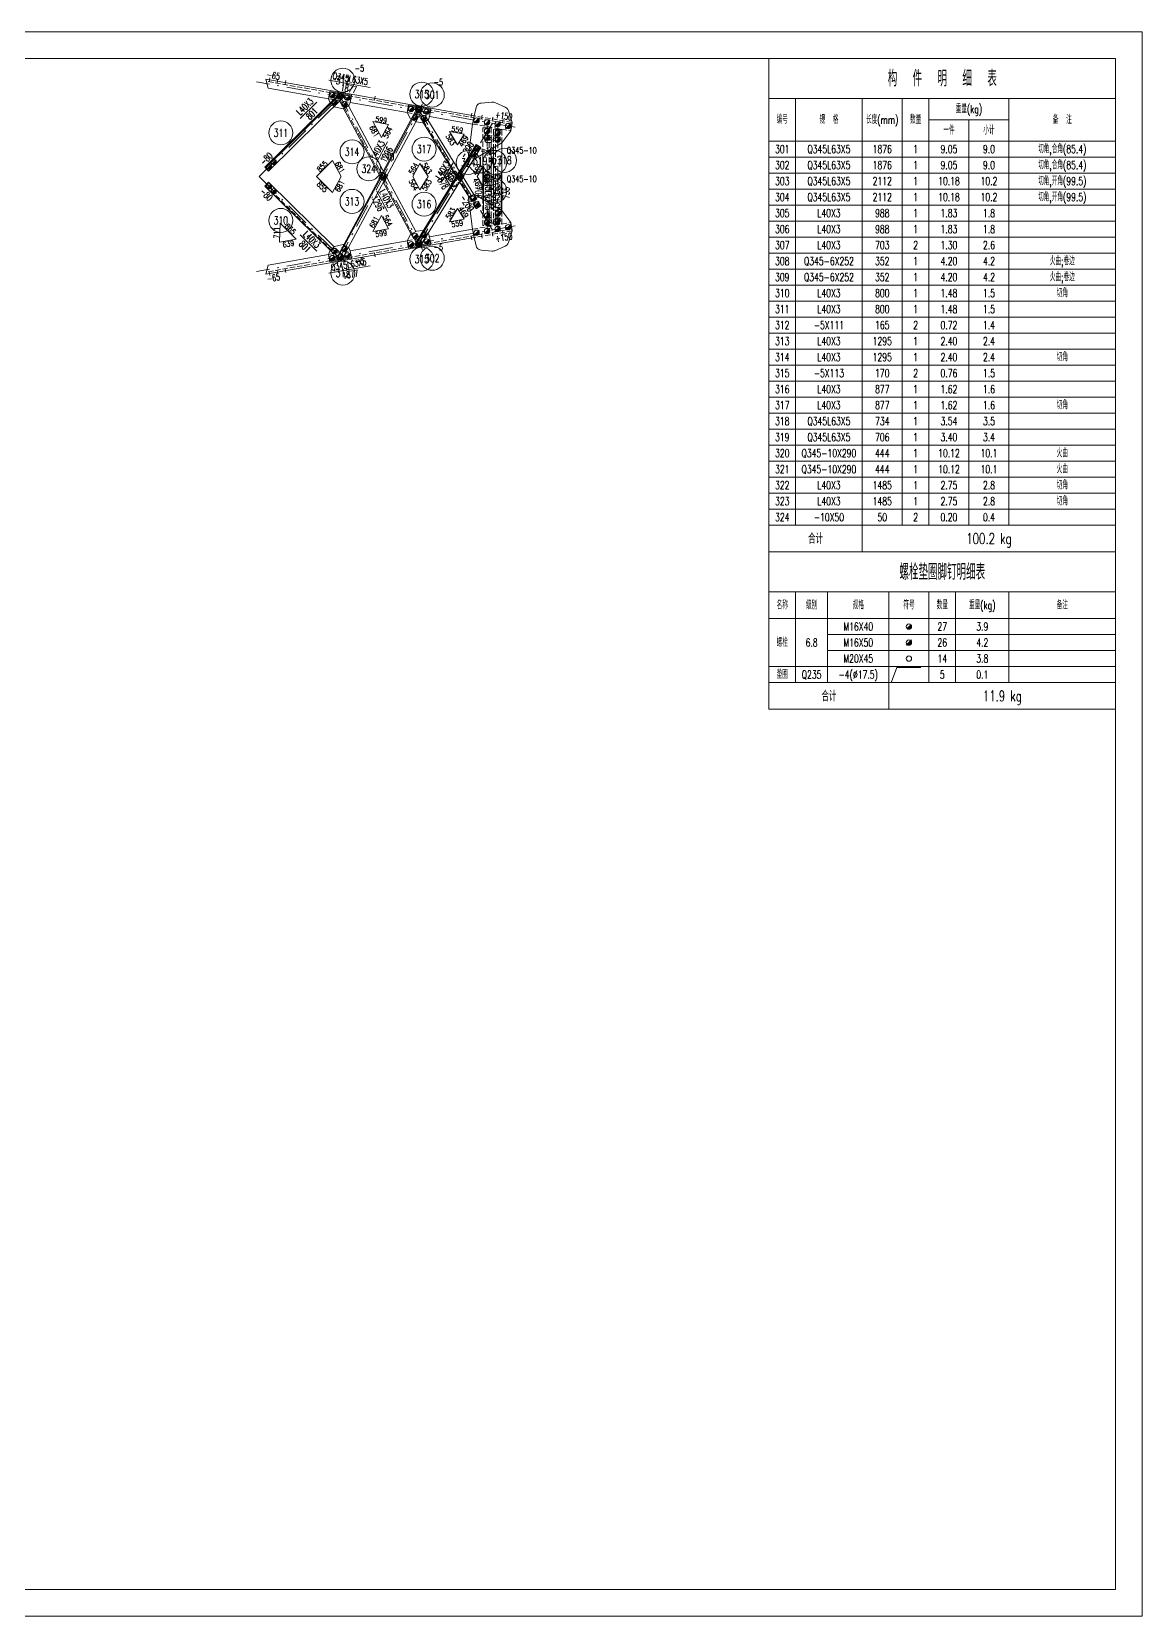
# Model space of a CAD drawing. Extents: x 0 to 841, y 0 to 5426.
# Drawn here: x 425 to 841, y 3020 to 3614 of the extents above; entities that cross this region are included whole.
import ezdxf
from ezdxf.enums import TextEntityAlignment as Align

# ---------------------------------------------------------------- set-up
doc = ezdxf.new("R2010")
doc.units = 0
doc.header["$MEASUREMENT"] = 0
doc.linetypes.add('Dash', pattern=[2.75, 2, -0.75])
doc.linetypes.add('DashDot', pattern=[15.6, 9, -3, 0.6, -3])
doc.layers.get('0').update_dxf_attribs({"linetype": 'CONTINUOUS', "lineweight": 25})
doc.styles.get("Standard").update_dxf_attribs({"font": 'simplex.shx', "width": 0.7, "height": 3, "bigfont": 'gbhzfs.shx'})

# ---------------------------------------------------------------- blocks, each defined once
blk = doc.blocks.new('M16X40S')
at = {"color": 3, "linetype": 'Continuous', "lineweight": 13}
blk.add_line((-0.707, -0.707), (0.707, 0.707), dxfattribs=at)
blk.add_circle((0, 0), 1, dxfattribs=at)
for radius in [0.9, 0.8, 0.7, 0.6, 0.5, 0.4, 0.3, 0.2, 0.1]:
    blk.add_arc((0, 0), radius, 225, 45, dxfattribs=at)
blk = doc.blocks.new('M16X50S')
at = {"color": 3, "linetype": 'Continuous', "lineweight": 13}
blk.add_line((-1, -1), (1, 1), dxfattribs=at)
blk.add_circle((0, 0), 1, dxfattribs=at)
for radius in [0.9, 0.8, 0.7, 0.6, 0.5, 0.4, 0.3, 0.2, 0.1]:
    blk.add_arc((0, 0), radius, 225, 45, dxfattribs=at)
blk = doc.blocks.new('M20X45S')
at = {"color": 3, "linetype": 'Continuous', "lineweight": 13}
blk.add_circle((0, 0), 1, dxfattribs=at)
blk = doc.blocks.new('WasherML')
at = {"color": 3, "linetype": 'Continuous', "lineweight": 13}
for p, q in [((-6.5, -2.7), (-4.5, 2.7)), ((-4.5, 2.7), (4.5, 2.7))]:
    blk.add_line(p, q, dxfattribs=at)
blk = doc.blocks.new('DefaultBolt')
at = {"color": 3, "linetype": 'Continuous', "lineweight": 13}
for p, q in [((-0.1, -0.1), (0.1, 0.1)), ((0.1, -0.1), (-0.1, 0.1))]:
    blk.add_line(p, q, dxfattribs=at)
blk.add_circle((0, 0), 1, dxfattribs=at)

msp = doc.modelspace()

# ---------------------------------------------------------------- linework, layer by layer
at = {"color": 7, "linetype": 'Continuous', "lineweight": 18}
for p, q in [((0, 3614), (841, 3614)), ((841, 3020), (841, 3614)), ((25, 3604), (831, 3604)), ((831, 3030), (831, 3604)), ((25, 3030), (831, 3030)), ((0, 3020), (841, 3020))]:
    msp.add_line(p, q, dxfattribs=at)
at = {"color": 2, "linetype": 'DashDot', "lineweight": 0}
for p, q in [((605.9, 3578.15), (508.83, 3595.19)), ((509.81, 3559.66), (542.25, 3591.6)), ((538.99, 3592.09), (571.08, 3532.41)), ((538.99, 3527.23), (571.08, 3586.92)), ((568.34, 3586.84), (597.3, 3539.66)), ((568.34, 3532.49), (597.3, 3579.66)), ((595.3, 3580.01), (595.3, 3539.31)), ((599.3, 3579.31), (599.3, 3540.01)), ((509.81, 3559.66), (542.25, 3527.73)), ((605.9, 3541.18), (508.83, 3524.13))]:
    msp.add_line(p, q, dxfattribs=at)
at = {"color": 1, "linetype": 'Dash', "lineweight": 0}
for p, q in [((604.57, 3579.25), (512.53, 3595.41)), ((535.84, 3588.88), (543.96, 3587.45)), ((539.79, 3590.82), (538.82, 3590.3)), ((538.82, 3590.3), (541.54, 3585.23)), ((539.17, 3590.49), (569.69, 3533.73)), ((540.91, 3590.63), (539.79, 3590.82)), ((540.9, 3590.83), (540.17, 3590.96)), ((543.3, 3586.18), (540.91, 3590.63)), ((536.56, 3587.4), (537.96, 3585.98)), ((565.32, 3583.7), (573.69, 3582.23)), ((569.29, 3585.67), (568.27, 3585.04)), ((568.27, 3585.04), (571.41, 3579.92)), ((568.61, 3585.25), (591.55, 3547.87)), ((570.37, 3585.44), (569.29, 3585.67)), ((570.19, 3585.69), (569.36, 3585.84)), ((573.11, 3580.97), (570.37, 3585.44)), ((604.7, 3579.99), (590.43, 3582.49)), ((566.88, 3581.23), (568.64, 3580.28)), ((589.89, 3579.39), (604.16, 3576.89)), ((593.75, 3568.13), (593.75, 3578.01)), ((593.75, 3578.01), (596.9, 3578.01)), ((596.15, 3578.01), (596.15, 3541.31)), ((596.9, 3578.01), (596.9, 3569.99)), ((597.7, 3577.31), (597.7, 3570.46)), ((600.85, 3577.31), (597.7, 3577.31)), ((598.45, 3577.31), (598.45, 3542.01)), ((600.85, 3572.31), (600.85, 3577.31)), ((604.16, 3576.89), (604.7, 3579.99)), ((588.6, 3567.4), (590.3, 3566.36)), ((556.71, 3558.09), (554.95, 3559.04)), ((555.15, 3559.93), (556.42, 3557.55)), ((556.14, 3561.24), (557.9, 3560.29)), ((557.7, 3559.4), (556.42, 3561.78)), ((585.21, 3558.07), (583.51, 3559.12)), ((583.7, 3559.9), (585.02, 3557.75)), ((584.82, 3561.25), (586.52, 3560.2)), ((586.34, 3559.42), (585.02, 3561.58)), ((512.24, 3556.43), (540.48, 3528.62)), ((592.92, 3548.71), (590.3, 3552.97)), ((588.6, 3551.92), (591.21, 3547.66)), ((591.21, 3547.66), (592.92, 3548.71)), ((593.75, 3541.31), (593.75, 3551.2)), ((596.9, 3549.34), (596.9, 3541.31)), ((597.7, 3548.87), (597.7, 3542.01)), ((600.85, 3542.01), (600.85, 3547.01)), ((589.89, 3539.94), (604.16, 3542.44)), ((596.9, 3541.31), (593.75, 3541.31)), ((597.7, 3542.01), (600.85, 3542.01)), ((604.16, 3542.44), (604.7, 3539.34)), ((604.57, 3540.08), (512.53, 3523.92)), ((565.32, 3535.62), (573.69, 3537.09)), ((566.88, 3538.1), (569.28, 3533.65)), ((571.25, 3534.21), (568.64, 3539.05)), ((573.11, 3538.36), (571.41, 3539.4)), ((604.7, 3539.34), (590.43, 3536.83)), ((535.84, 3530.45), (543.96, 3531.87)), ((536.56, 3531.93), (540.02, 3528.52)), ((541.88, 3529.49), (537.96, 3533.35)), ((540.02, 3528.52), (541.18, 3528.78)), ((540.08, 3528.35), (540.79, 3528.47)), ((541.18, 3528.78), (541.88, 3529.49)), ((543.3, 3533.15), (541.54, 3534.09)), ((569.28, 3533.65), (570.72, 3533.92)), ((569.53, 3533.52), (570.22, 3533.64)), ((570.72, 3533.92), (571.25, 3534.21))]:
    msp.add_line(p, q, dxfattribs=at)
at = {"color": 7, "linetype": 'Continuous', "lineweight": 13}
for p, q in [((551.51, 3593.13), (536, 3595.86)), ((525.22, 3581.5), (531.46, 3587.64)), ((553.89, 3564.98), (558.03, 3572.68)), ((578.08, 3557.44), (582.66, 3564.9)), ((578.08, 3561.89), (582.66, 3554.43)), ((593.95, 3561.66), (593.95, 3545.91)), ((600.65, 3561.42), (600.65, 3545.67)), ((553.89, 3554.35), (558.03, 3546.64)), ((525.22, 3537.82), (531.46, 3531.68)), ((551.51, 3526.19), (536, 3523.47))]:
    msp.add_line(p, q, dxfattribs=at)
at = {"color": 7, "linetype": 'Continuous', "lineweight": 0}
for p, q in [((512.24, 3562.9), (540.76, 3590.98)), ((539.17, 3528.84), (569.84, 3585.88)), ((568.61, 3534.08), (591.55, 3571.46))]:
    msp.add_line(p, q, dxfattribs=at)
at = {"color": 1, "linetype": 'Continuous', "lineweight": 0}
for p, q in [((552.46, 3580.29), (555.68, 3574.29)), ((558.35, 3579.25), (552.46, 3580.29)), ((555.68, 3574.29), (558.35, 3579.25)), ((581.18, 3576.58), (584.23, 3571.62)), ((586.68, 3575.62), (581.18, 3576.58)), ((584.23, 3571.62), (586.68, 3575.62)), ((537.42, 3565.67), (531.33, 3559.66)), ((540.65, 3559.66), (537.42, 3565.67)), ((570.15, 3564.63), (567.48, 3559.66)), ((573.2, 3559.66), (570.15, 3564.63)), ((531.33, 3559.66), (537.42, 3553.66)), ((537.42, 3553.66), (540.65, 3559.66)), ((567.48, 3559.66), (570.15, 3554.7)), ((570.15, 3554.7), (573.2, 3559.66)), ((594.02, 3563.66), (591.57, 3559.66)), ((591.57, 3559.66), (594.02, 3555.66)), ((594.02, 3555.66), (594.02, 3563.66)), ((584.23, 3547.71), (581.18, 3542.74)), ((586.68, 3543.71), (584.23, 3547.71)), ((517.68, 3542.19), (517.48, 3535.08)), ((523.77, 3536.18), (517.68, 3542.19)), ((555.68, 3545.04), (552.46, 3539.04)), ((558.35, 3540.07), (555.68, 3545.04)), ((581.18, 3542.74), (586.68, 3543.71)), ((517.48, 3535.08), (523.77, 3536.18)), ((552.46, 3539.04), (558.35, 3540.07))]:
    msp.add_line(p, q, dxfattribs=at)
at = {"color": 3, "linetype": 'Continuous', "lineweight": 13}
for points in [[(701, 3604), (701, 3589), (831, 3589), (831, 3604)], [(701, 3589), (701, 3573), (711, 3573), (711, 3589)], [(711, 3589), (711, 3573), (736, 3573), (736, 3589)], [(736, 3589), (736, 3573), (751, 3573), (751, 3589)], [(751, 3589), (751, 3573), (761, 3573), (761, 3589)], [(761, 3589), (761, 3581), (791, 3581), (791, 3589)], [(791, 3589), (791, 3573), (831, 3573), (831, 3589)], [(761, 3581), (761, 3573), (776, 3573), (776, 3581)], [(776, 3581), (776, 3573), (791, 3573), (791, 3581)], [(701, 3573), (701, 3567), (711, 3567), (711, 3573)], [(711, 3573), (711, 3567), (736, 3567), (736, 3573)], [(736, 3573), (736, 3567), (751, 3567), (751, 3573)], [(751, 3573), (751, 3567), (761, 3567), (761, 3573)], [(761, 3573), (761, 3567), (776, 3567), (776, 3573)], [(776, 3573), (776, 3567), (791, 3567), (791, 3573)], [(791, 3573), (791, 3567), (831, 3567), (831, 3573)], [(701, 3567), (701, 3561), (711, 3561), (711, 3567)], [(711, 3567), (711, 3561), (736, 3561), (736, 3567)], [(736, 3567), (736, 3561), (751, 3561), (751, 3567)], [(751, 3567), (751, 3561), (761, 3561), (761, 3567)], [(761, 3567), (761, 3561), (776, 3561), (776, 3567)], [(776, 3567), (776, 3561), (791, 3561), (791, 3567)], [(791, 3567), (791, 3561), (831, 3561), (831, 3567)], [(701, 3561), (701, 3555), (711, 3555), (711, 3561)], [(711, 3561), (711, 3555), (736, 3555), (736, 3561)], [(736, 3561), (736, 3555), (751, 3555), (751, 3561)], [(751, 3561), (751, 3555), (761, 3555), (761, 3561)], [(761, 3561), (761, 3555), (776, 3555), (776, 3561)], [(776, 3561), (776, 3555), (791, 3555), (791, 3561)], [(791, 3561), (791, 3555), (831, 3555), (831, 3561)], [(701, 3555), (701, 3549), (711, 3549), (711, 3555)], [(711, 3555), (711, 3549), (736, 3549), (736, 3555)], [(736, 3555), (736, 3549), (751, 3549), (751, 3555)], [(751, 3555), (751, 3549), (761, 3549), (761, 3555)], [(761, 3555), (761, 3549), (776, 3549), (776, 3555)], [(776, 3555), (776, 3549), (791, 3549), (791, 3555)], [(791, 3555), (791, 3549), (831, 3549), (831, 3555)], [(701, 3549), (701, 3543), (711, 3543), (711, 3549)], [(711, 3549), (711, 3543), (736, 3543), (736, 3549)], [(736, 3549), (736, 3543), (751, 3543), (751, 3549)], [(751, 3549), (751, 3543), (761, 3543), (761, 3549)], [(761, 3549), (761, 3543), (776, 3543), (776, 3549)], [(776, 3549), (776, 3543), (791, 3543), (791, 3549)], [(791, 3549), (791, 3543), (831, 3543), (831, 3549)], [(701, 3543), (701, 3537), (711, 3537), (711, 3543)], [(711, 3543), (711, 3537), (736, 3537), (736, 3543)], [(736, 3543), (736, 3537), (751, 3537), (751, 3543)], [(751, 3543), (751, 3537), (761, 3537), (761, 3543)], [(761, 3543), (761, 3537), (776, 3537), (776, 3543)], [(776, 3543), (776, 3537), (791, 3537), (791, 3543)], [(791, 3543), (791, 3537), (831, 3537), (831, 3543)], [(701, 3537), (701, 3531), (711, 3531), (711, 3537)], [(711, 3537), (711, 3531), (736, 3531), (736, 3537)], [(736, 3537), (736, 3531), (751, 3531), (751, 3537)], [(751, 3537), (751, 3531), (761, 3531), (761, 3537)], [(761, 3537), (761, 3531), (776, 3531), (776, 3537)], [(776, 3537), (776, 3531), (791, 3531), (791, 3537)], [(791, 3537), (791, 3531), (831, 3531), (831, 3537)], [(701, 3531), (701, 3525), (711, 3525), (711, 3531)], [(711, 3531), (711, 3525), (736, 3525), (736, 3531)], [(736, 3531), (736, 3525), (751, 3525), (751, 3531)], [(751, 3531), (751, 3525), (761, 3525), (761, 3531)], [(761, 3531), (761, 3525), (776, 3525), (776, 3531)], [(776, 3531), (776, 3525), (791, 3525), (791, 3531)], [(791, 3531), (791, 3525), (831, 3525), (831, 3531)], [(701, 3525), (701, 3519), (711, 3519), (711, 3525)], [(711, 3525), (711, 3519), (736, 3519), (736, 3525)], [(736, 3525), (736, 3519), (751, 3519), (751, 3525)], [(751, 3525), (751, 3519), (761, 3519), (761, 3525)], [(761, 3525), (761, 3519), (776, 3519), (776, 3525)], [(776, 3525), (776, 3519), (791, 3519), (791, 3525)], [(791, 3525), (791, 3519), (831, 3519), (831, 3525)], [(701, 3519), (701, 3513), (711, 3513), (711, 3519)], [(711, 3519), (711, 3513), (736, 3513), (736, 3519)], [(736, 3519), (736, 3513), (751, 3513), (751, 3519)], [(751, 3519), (751, 3513), (761, 3513), (761, 3519)], [(761, 3519), (761, 3513), (776, 3513), (776, 3519)], [(776, 3519), (776, 3513), (791, 3513), (791, 3519)], [(791, 3519), (791, 3513), (831, 3513), (831, 3519)], [(701, 3513), (701, 3507), (711, 3507), (711, 3513)], [(711, 3513), (711, 3507), (736, 3507), (736, 3513)], [(736, 3513), (736, 3507), (751, 3507), (751, 3513)], [(751, 3513), (751, 3507), (761, 3507), (761, 3513)], [(761, 3513), (761, 3507), (776, 3507), (776, 3513)], [(776, 3513), (776, 3507), (791, 3507), (791, 3513)], [(791, 3513), (791, 3507), (831, 3507), (831, 3513)], [(701, 3507), (701, 3501), (711, 3501), (711, 3507)], [(711, 3507), (711, 3501), (736, 3501), (736, 3507)], [(736, 3507), (736, 3501), (751, 3501), (751, 3507)], [(751, 3507), (751, 3501), (761, 3501), (761, 3507)], [(761, 3507), (761, 3501), (776, 3501), (776, 3507)], [(776, 3507), (776, 3501), (791, 3501), (791, 3507)], [(791, 3507), (791, 3501), (831, 3501), (831, 3507)], [(701, 3501), (701, 3495), (711, 3495), (711, 3501)], [(711, 3501), (711, 3495), (736, 3495), (736, 3501)], [(736, 3501), (736, 3495), (751, 3495), (751, 3501)], [(751, 3501), (751, 3495), (761, 3495), (761, 3501)], [(761, 3501), (761, 3495), (776, 3495), (776, 3501)], [(776, 3501), (776, 3495), (791, 3495), (791, 3501)], [(791, 3501), (791, 3495), (831, 3495), (831, 3501)], [(701, 3495), (701, 3489), (711, 3489), (711, 3495)], [(711, 3495), (711, 3489), (736, 3489), (736, 3495)], [(736, 3495), (736, 3489), (751, 3489), (751, 3495)], [(751, 3495), (751, 3489), (761, 3489), (761, 3495)], [(761, 3495), (761, 3489), (776, 3489), (776, 3495)], [(776, 3495), (776, 3489), (791, 3489), (791, 3495)], [(791, 3495), (791, 3489), (831, 3489), (831, 3495)], [(701, 3489), (701, 3483), (711, 3483), (711, 3489)], [(711, 3489), (711, 3483), (736, 3483), (736, 3489)], [(736, 3489), (736, 3483), (751, 3483), (751, 3489)], [(751, 3489), (751, 3483), (761, 3483), (761, 3489)], [(761, 3489), (761, 3483), (776, 3483), (776, 3489)], [(776, 3489), (776, 3483), (791, 3483), (791, 3489)], [(791, 3489), (791, 3483), (831, 3483), (831, 3489)], [(701, 3483), (701, 3477), (711, 3477), (711, 3483)], [(711, 3483), (711, 3477), (736, 3477), (736, 3483)], [(736, 3483), (736, 3477), (751, 3477), (751, 3483)], [(751, 3483), (751, 3477), (761, 3477), (761, 3483)], [(761, 3483), (761, 3477), (776, 3477), (776, 3483)], [(776, 3483), (776, 3477), (791, 3477), (791, 3483)], [(791, 3483), (791, 3477), (831, 3477), (831, 3483)], [(701, 3477), (701, 3471), (711, 3471), (711, 3477)], [(711, 3477), (711, 3471), (736, 3471), (736, 3477)], [(736, 3477), (736, 3471), (751, 3471), (751, 3477)], [(751, 3477), (751, 3471), (761, 3471), (761, 3477)], [(761, 3477), (761, 3471), (776, 3471), (776, 3477)], [(776, 3477), (776, 3471), (791, 3471), (791, 3477)], [(791, 3477), (791, 3471), (831, 3471), (831, 3477)], [(701, 3471), (701, 3465), (711, 3465), (711, 3471)], [(711, 3471), (711, 3465), (736, 3465), (736, 3471)], [(736, 3471), (736, 3465), (751, 3465), (751, 3471)], [(751, 3471), (751, 3465), (761, 3465), (761, 3471)], [(761, 3471), (761, 3465), (776, 3465), (776, 3471)], [(776, 3471), (776, 3465), (791, 3465), (791, 3471)], [(791, 3471), (791, 3465), (831, 3465), (831, 3471)], [(701, 3465), (701, 3459), (711, 3459), (711, 3465)], [(711, 3465), (711, 3459), (736, 3459), (736, 3465)], [(736, 3465), (736, 3459), (751, 3459), (751, 3465)], [(751, 3465), (751, 3459), (761, 3459), (761, 3465)], [(761, 3465), (761, 3459), (776, 3459), (776, 3465)], [(776, 3465), (776, 3459), (791, 3459), (791, 3465)], [(791, 3465), (791, 3459), (831, 3459), (831, 3465)], [(701, 3459), (701, 3453), (711, 3453), (711, 3459)], [(711, 3459), (711, 3453), (736, 3453), (736, 3459)], [(736, 3459), (736, 3453), (751, 3453), (751, 3459)], [(751, 3459), (751, 3453), (761, 3453), (761, 3459)], [(761, 3459), (761, 3453), (776, 3453), (776, 3459)], [(776, 3459), (776, 3453), (791, 3453), (791, 3459)], [(791, 3459), (791, 3453), (831, 3453), (831, 3459)], [(701, 3453), (701, 3447), (711, 3447), (711, 3453)], [(711, 3453), (711, 3447), (736, 3447), (736, 3453)], [(736, 3453), (736, 3447), (751, 3447), (751, 3453)], [(751, 3453), (751, 3447), (761, 3447), (761, 3453)], [(761, 3453), (761, 3447), (776, 3447), (776, 3453)], [(776, 3453), (776, 3447), (791, 3447), (791, 3453)], [(791, 3453), (791, 3447), (831, 3447), (831, 3453)], [(701, 3447), (701, 3441), (711, 3441), (711, 3447)], [(711, 3447), (711, 3441), (736, 3441), (736, 3447)], [(736, 3447), (736, 3441), (751, 3441), (751, 3447)], [(751, 3447), (751, 3441), (761, 3441), (761, 3447)], [(761, 3447), (761, 3441), (776, 3441), (776, 3447)], [(776, 3447), (776, 3441), (791, 3441), (791, 3447)], [(791, 3447), (791, 3441), (831, 3441), (831, 3447)], [(701, 3441), (701, 3435), (711, 3435), (711, 3441)], [(711, 3441), (711, 3435), (736, 3435), (736, 3441)], [(736, 3441), (736, 3435), (751, 3435), (751, 3441)], [(751, 3441), (751, 3435), (761, 3435), (761, 3441)], [(761, 3441), (761, 3435), (776, 3435), (776, 3441)], [(776, 3441), (776, 3435), (791, 3435), (791, 3441)], [(791, 3441), (791, 3435), (831, 3435), (831, 3441)], [(701, 3435), (701, 3429), (711, 3429), (711, 3435)], [(711, 3435), (711, 3429), (736, 3429), (736, 3435)], [(736, 3435), (736, 3429), (751, 3429), (751, 3435)], [(751, 3435), (751, 3429), (761, 3429), (761, 3435)], [(761, 3435), (761, 3429), (776, 3429), (776, 3435)], [(776, 3435), (776, 3429), (791, 3429), (791, 3435)], [(791, 3435), (791, 3429), (831, 3429), (831, 3435)], [(701, 3429), (701, 3419), (736, 3419), (736, 3429)], [(736, 3429), (736, 3419), (831, 3419), (831, 3429)], [(701, 3419), (701, 3404), (831, 3404), (831, 3419)], [(701, 3404), (701, 3394), (711, 3394), (711, 3404)], [(711, 3404), (711, 3394), (723, 3394), (723, 3404)], [(723, 3404), (723, 3394), (746, 3394), (746, 3404)], [(746, 3404), (746, 3394), (761, 3394), (761, 3404)], [(761, 3404), (761, 3394), (771, 3394), (771, 3404)], [(771, 3404), (771, 3394), (791, 3394), (791, 3404)], [(791, 3404), (791, 3394), (831, 3394), (831, 3404)], [(701, 3394), (701, 3376), (711, 3376), (711, 3394)], [(711, 3394), (711, 3376), (723, 3376), (723, 3394)], [(723, 3394), (723, 3388), (746, 3388), (746, 3394)], [(746, 3394), (746, 3388), (761, 3388), (761, 3394)], [(761, 3394), (761, 3388), (771, 3388), (771, 3394)], [(771, 3394), (771, 3388), (791, 3388), (791, 3394)], [(791, 3394), (791, 3388), (831, 3388), (831, 3394)], [(723, 3388), (723, 3382), (746, 3382), (746, 3388)], [(746, 3388), (746, 3382), (761, 3382), (761, 3388)], [(761, 3388), (761, 3382), (771, 3382), (771, 3388)], [(771, 3388), (771, 3382), (791, 3382), (791, 3388)], [(791, 3388), (791, 3382), (831, 3382), (831, 3388)], [(723, 3382), (723, 3376), (746, 3376), (746, 3382)], [(746, 3382), (746, 3376), (761, 3376), (761, 3382)], [(761, 3382), (761, 3376), (771, 3376), (771, 3382)], [(771, 3382), (771, 3376), (791, 3376), (791, 3382)], [(791, 3382), (791, 3376), (831, 3376), (831, 3382)], [(701, 3376), (701, 3370), (711, 3370), (711, 3376)], [(711, 3376), (711, 3370), (723, 3370), (723, 3376)], [(723, 3376), (723, 3370), (746, 3370), (746, 3376)], [(746, 3376), (746, 3370), (761, 3370), (761, 3376)], [(761, 3376), (761, 3370), (771, 3370), (771, 3376)], [(771, 3376), (771, 3370), (791, 3370), (791, 3376)], [(791, 3376), (791, 3370), (831, 3370), (831, 3376)], [(701, 3370), (701, 3360), (746, 3360), (746, 3370)], [(746, 3370), (746, 3360), (831, 3360), (831, 3370)]]:
    msp.add_lwpolyline(points, close=True, dxfattribs=at)
at = {"color": 7, "linetype": 'Continuous', "lineweight": 0}
for points in [[(590.43, 3582.49), (512.31, 3596.21)], [(512.31, 3596.21), (513.24, 3592.85)], [(511.96, 3563.18), (540.48, 3591.26)], [(513.24, 3592.85), (535.84, 3588.88)], [(541.88, 3589.84), (513.36, 3561.76)], [(536.32, 3591.64), (535.84, 3588.88)], [(535.84, 3588.88), (536.38, 3587.58)], [(540.17, 3590.96), (536.32, 3591.64)], [(540.48, 3591.26), (541.88, 3589.84)], [(544.45, 3590.21), (540.9, 3590.83)], [(543.96, 3587.45), (544.45, 3590.21)], [(536.38, 3587.58), (536.56, 3587.4)], [(537.96, 3585.98), (538.14, 3585.8)], [(538.14, 3585.8), (541.32, 3585.12)], [(538.82, 3529.03), (569.49, 3586.07)], [(571.25, 3585.12), (540.58, 3528.08)], [(541.32, 3585.12), (543.52, 3586.3)], [(541.54, 3585.23), (555.15, 3559.93)], [(556.42, 3561.78), (543.3, 3586.18)], [(543.52, 3586.3), (543.96, 3587.45)], [(543.96, 3587.45), (565.32, 3583.7)], [(565.81, 3586.46), (565.32, 3583.7)], [(565.32, 3583.7), (566.66, 3581.34)], [(569.36, 3585.84), (565.81, 3586.46)], [(569.49, 3586.07), (571.25, 3585.12)], [(574.18, 3584.99), (570.19, 3585.69)], [(573.33, 3581.1), (573.69, 3582.23)], [(573.69, 3582.23), (574.18, 3584.99)], [(573.69, 3582.23), (589.89, 3579.39)], [(590.43, 3582.49), (589.89, 3579.39)], [(591.17, 3585.55), (590.43, 3582.49)], [(591.37, 3586.08), (591.17, 3585.55)], [(591.69, 3586.54), (591.37, 3586.08)], [(592.12, 3586.9), (591.69, 3586.54)], [(592.62, 3587.15), (592.12, 3586.9)], [(593.17, 3587.27), (592.62, 3587.15)], [(597.11, 3587.59), (593.17, 3587.27)], [(597.48, 3587.59), (597.11, 3587.59)], [(597.84, 3587.53), (597.48, 3587.59)], [(598.19, 3587.41), (597.84, 3587.53)], [(602.13, 3585.71), (598.19, 3587.41)], [(602.68, 3585.37), (602.13, 3585.71)], [(603.11, 3584.89), (602.68, 3585.37)], [(603.39, 3584.3), (603.11, 3584.89)], [(604.71, 3579.99), (603.39, 3584.3)], [(566.66, 3581.34), (566.88, 3581.23)], [(568.64, 3580.28), (568.87, 3580.16)], [(568.87, 3580.16), (571.2, 3579.79)], [(571.2, 3579.79), (573.33, 3581.1)], [(571.41, 3579.92), (583.7, 3559.9)], [(585.02, 3561.58), (573.11, 3580.97)], [(589.89, 3579.39), (588.38, 3567.53)], [(600.85, 3572.31), (604.17, 3576.88)], [(604.17, 3576.88), (604.71, 3579.99)], [(568.27, 3534.29), (591.21, 3571.67)], [(592.92, 3570.62), (569.98, 3533.24)], [(590.51, 3566.23), (600.85, 3572.31)], [(591.21, 3571.67), (592.92, 3570.62)], [(596.9, 3569.99), (596.9, 3549.34)], [(597.7, 3570.46), (597.7, 3548.87)], [(600.85, 3547.01), (600.85, 3572.31)], [(588.38, 3567.53), (588.6, 3567.4)], [(590.3, 3566.36), (590.51, 3566.23)], [(593.75, 3551.2), (593.75, 3568.13)], [(513.36, 3561.76), (511.96, 3563.18)], [(554.73, 3559.15), (555.92, 3561.36)], [(554.95, 3559.04), (554.73, 3559.15)], [(555.92, 3561.36), (556.14, 3561.24)], [(556.93, 3557.97), (556.71, 3558.09)], [(558.12, 3560.17), (556.93, 3557.97)], [(568.64, 3539.05), (557.7, 3559.4)], [(557.9, 3560.29), (558.12, 3560.17)], [(583.3, 3559.25), (584.6, 3561.38)], [(583.51, 3559.12), (583.3, 3559.25)], [(584.6, 3561.38), (584.82, 3561.25)], [(585.43, 3557.94), (585.21, 3558.07)], [(586.74, 3560.07), (585.43, 3557.94)], [(590.3, 3552.97), (586.34, 3559.42)], [(586.52, 3560.2), (586.74, 3560.07)], [(513.36, 3557.57), (511.96, 3556.14)], [(511.96, 3556.14), (536.56, 3531.93)], [(537.96, 3533.35), (513.36, 3557.57)], [(556.42, 3557.55), (566.88, 3538.1)], [(585.02, 3557.75), (588.6, 3551.92)], [(590.51, 3553.1), (588.38, 3551.79)], [(600.85, 3547.01), (590.51, 3553.1)], [(588.38, 3551.79), (589.89, 3539.94)], [(604.17, 3542.44), (600.85, 3547.01)], [(604.71, 3539.34), (604.17, 3542.44)], [(590.43, 3536.83), (512.31, 3523.12)], [(543.96, 3531.87), (565.32, 3535.62)], [(566.66, 3537.98), (565.32, 3535.62)], [(565.32, 3535.62), (565.81, 3532.87)], [(568.86, 3539.17), (566.66, 3537.98)], [(571.2, 3539.53), (568.86, 3539.17)], [(570.22, 3533.64), (574.18, 3534.34)], [(571.41, 3539.4), (571.2, 3539.53)], [(573.33, 3538.22), (573.11, 3538.36)], [(573.69, 3537.09), (573.33, 3538.22)], [(573.69, 3537.09), (589.89, 3539.94)], [(574.18, 3534.34), (573.69, 3537.09)], [(589.89, 3539.94), (590.43, 3536.83)], [(590.43, 3536.83), (591.17, 3533.77)], [(602.68, 3533.96), (603.11, 3534.44)], [(603.11, 3534.44), (603.39, 3535.02)], [(603.39, 3535.02), (604.71, 3539.34)], [(513.24, 3526.48), (535.84, 3530.45)], [(536.38, 3531.75), (535.84, 3530.45)], [(535.84, 3530.45), (536.32, 3527.69)], [(538.14, 3533.53), (536.38, 3531.75)], [(541.32, 3534.21), (538.14, 3533.53)], [(540.58, 3528.08), (538.82, 3529.03)], [(540.79, 3528.47), (544.44, 3529.12)], [(541.54, 3534.09), (541.32, 3534.21)], [(543.52, 3533.03), (543.3, 3533.15)], [(543.96, 3531.87), (543.52, 3533.03)], [(544.44, 3529.12), (543.96, 3531.87)], [(565.81, 3532.87), (569.53, 3533.52)], [(569.98, 3533.24), (568.27, 3534.29)], [(591.17, 3533.77), (591.37, 3533.25)], [(591.37, 3533.25), (591.69, 3532.79)], [(591.69, 3532.79), (592.12, 3532.42)], [(592.12, 3532.42), (592.62, 3532.17)], [(592.62, 3532.17), (593.17, 3532.06)], [(593.17, 3532.06), (597.11, 3531.74)], [(597.11, 3531.74), (597.48, 3531.74)], [(597.48, 3531.74), (597.84, 3531.8)], [(597.84, 3531.8), (598.19, 3531.91)], [(598.19, 3531.91), (602.13, 3533.62)], [(602.13, 3533.62), (602.68, 3533.96)], [(512.31, 3523.12), (513.24, 3526.48)], [(536.32, 3527.69), (540.08, 3528.35)]]:
    msp.add_lwpolyline(points, dxfattribs=at)
at = {"color": 3, "linetype": 'Continuous', "lineweight": 20}
for points in [[(513.92, 3596.69), (513.66, 3595.21)], [(516.87, 3596.17), (516.61, 3594.69)], [(519.83, 3595.65), (519.57, 3594.17)], [(553.34, 3589.77), (553.08, 3588.29)], [(589.57, 3583.41), (589.31, 3581.93)], [(593.51, 3582.71), (593.25, 3581.24)], [(597.45, 3582.02), (597.19, 3580.55)], [(601.39, 3581.33), (601.13, 3579.85)], [(589.57, 3535.92), (589.31, 3537.4)], [(593.51, 3536.61), (593.25, 3538.09)], [(597.45, 3537.3), (597.19, 3538.78)], [(601.39, 3538), (601.13, 3539.47)], [(553.34, 3529.56), (553.08, 3531.04)], [(513.92, 3522.64), (513.66, 3524.12)], [(516.87, 3523.16), (516.61, 3524.64)], [(519.83, 3523.68), (519.57, 3525.15)]]:
    msp.add_lwpolyline(points, dxfattribs=at)
at = {"color": 7, "linetype": 'Continuous', "lineweight": 13}
for centre in [(541.24, 3595.8), (570.85, 3590.6), (574.76, 3590.27), (517.99, 3576.07), (544.68, 3568.94), (571.7, 3569.99), (592.75, 3565.55), (601.85, 3565.78), (550.96, 3562.6), (588.26, 3564.94), (598.19, 3565), (598.19, 3554.32), (544.68, 3550.39), (571.7, 3549.34), (517.99, 3543.26), (570.85, 3528.73), (574.76, 3529.06), (541.24, 3523.53)]:
    msp.add_circle(centre, 4.5, dxfattribs=at)

# ---------------------------------------------------------------- block references
at = {"color": 3, "linetype": 'Continuous', "lineweight": 13}
for name, p in [('M16X40S', (537.33, 3590.19)), ('M16X40S', (538.15, 3587.57)), ('M16X50S', (540.29, 3589.67)), ('M16X40S', (541.83, 3586.81)), ('M16X40S', (543, 3589.2)), ('M16X40S', (566.82, 3585.01)), ('M16X40S', (568.36, 3581.85)), ('M16X50S', (569.78, 3584.49)), ('M16X40S', (571.61, 3581.51)), ('M16X40S', (572.73, 3583.98)), ('M16X50S', (591.39, 3580.7)), ('M16X50S', (595.3, 3576.76)), ('M16X50S', (595.33, 3580.01)), ('M16X50S', (599.26, 3579.32)), ('M16X50S', (599.3, 3576.06)), ('M16X50S', (603.2, 3578.63)), ('M16X50S', (591.41, 3570.08)), ('M16X50S', (595.3, 3574.26)), ('M16X50S', (599.3, 3573.56)), ('M16X40S', (513.55, 3563.35)), ('M16X40S', (515.33, 3565.1)), ('M16X50S', (590.1, 3567.95)), ('M16X50S', (556.42, 3559.66)), ('M16X50S', (585.02, 3559.66)), ('DefaultBolt', (595.3, 3559.66)), ('DefaultBolt', (599.3, 3559.66)), ('M16X40S', (513.55, 3555.98)), ('M16X40S', (515.33, 3554.23)), ('M16X50S', (590.1, 3551.38)), ('M16X50S', (591.41, 3549.25)), ('M16X50S', (599.3, 3545.76)), ('M16X50S', (595.3, 3545.06)), ('M16X50S', (595.3, 3542.56)), ('M16X50S', (595.33, 3539.32)), ('M16X50S', (599.26, 3540.01)), ('M16X50S', (599.3, 3543.26)), ('M16X50S', (603.2, 3540.7)), ('M16X40S', (566.82, 3534.31)), ('M16X40S', (568.36, 3537.48)), ('M16X50S', (569.78, 3534.83)), ('M16X40S', (571.61, 3537.81)), ('M16X40S', (572.73, 3535.35)), ('M16X50S', (591.39, 3538.63)), ('M16X40S', (537.33, 3529.14)), ('M16X40S', (538.15, 3531.76)), ('M16X50S', (540.29, 3529.66)), ('M16X40S', (541.83, 3532.52)), ('M16X40S', (543, 3530.13)), ('M16X40S', (753.5, 3391)), ('M16X50S', (753.5, 3385)), ('M20X45S', (753.5, 3379)), ('WasherML', (753.5, 3373))]:
    msp.add_blockref(name, p, dxfattribs=at)

# ---------------------------------------------------------------- texts
at = {"color": 7, "linetype": 'Continuous', "lineweight": 13, "width": 0.7}
for s, p in [('-5', (545.74, 3600.3)), ('-5', (575.35, 3595.1)), ('-10', (592.76, 3569.44)), ('Q345-10', (602.69, 3569.5)), ('-10', (555.46, 3567.1)), ('Q345-10', (602.69, 3558.82)), ('-5', (575.35, 3533.23)), ('-5', (545.74, 3528.03))]:
    msp.add_text(s, height=2.4, dxfattribs=at).set_placement(p, align=Align.MIDDLE_LEFT)
at = {"color": 3, "linetype": 'Continuous', "lineweight": 13, "width": 0.7}
for s, height, p in [('构  件  明  细  表', 6, (766, 3596.5)), ('编号', 3, (706, 3581)), ('规  格', 3, (723.5, 3581)), ('长度(mm)', 3, (743.5, 3581)), ('数量', 3, (756, 3581)), ('重量(kg)', 3, (776, 3585)), ('备  注', 3, (811, 3581)), ('一件', 3, (768.5, 3577)), ('小计', 3, (783.5, 3577)), ('301', 3, (706, 3570)), ('Q345L63X5', 3, (723.5, 3570)), ('1876', 3, (743.5, 3570)), ('1', 3, (756, 3570)), ('9.05', 3, (768.5, 3570)), ('9.0', 3, (783.5, 3570)), ('切角,合角(85.4)', 3, (811, 3570)), ('302', 3, (706, 3564)), ('Q345L63X5', 3, (723.5, 3564)), ('1876', 3, (743.5, 3564)), ('1', 3, (756, 3564)), ('9.05', 3, (768.5, 3564)), ('9.0', 3, (783.5, 3564)), ('切角,合角(85.4)', 3, (811, 3564)), ('303', 3, (706, 3558)), ('Q345L63X5', 3, (723.5, 3558)), ('2112', 3, (743.5, 3558)), ('1', 3, (756, 3558)), ('10.18', 3, (768.5, 3558)), ('10.2', 3, (783.5, 3558)), ('切角,开角(99.5)', 3, (811, 3558)), ('304', 3, (706, 3552)), ('Q345L63X5', 3, (723.5, 3552)), ('2112', 3, (743.5, 3552)), ('1', 3, (756, 3552)), ('10.18', 3, (768.5, 3552)), ('10.2', 3, (783.5, 3552)), ('切角,开角(99.5)', 3, (811, 3552)), ('305', 3, (706, 3546)), ('L40X3', 3, (723.5, 3546)), ('988', 3, (743.5, 3546)), ('1', 3, (756, 3546)), ('1.83', 3, (768.5, 3546)), ('1.8', 3, (783.5, 3546)), ('306', 3, (706, 3540)), ('L40X3', 3, (723.5, 3540)), ('988', 3, (743.5, 3540)), ('1', 3, (756, 3540)), ('1.83', 3, (768.5, 3540)), ('1.8', 3, (783.5, 3540)), ('307', 3, (706, 3534)), ('L40X3', 3, (723.5, 3534)), ('703', 3, (743.5, 3534)), ('2', 3, (756, 3534)), ('1.30', 3, (768.5, 3534)), ('2.6', 3, (783.5, 3534)), ('308', 3, (706, 3528)), ('Q345-6X252', 3, (723.5, 3528)), ('352', 3, (743.5, 3528)), ('1', 3, (756, 3528)), ('4.20', 3, (768.5, 3528)), ('4.2', 3, (783.5, 3528)), ('火曲;卷边', 3, (811, 3528)), ('309', 3, (706, 3522)), ('Q345-6X252', 3, (723.5, 3522)), ('352', 3, (743.5, 3522)), ('1', 3, (756, 3522)), ('4.20', 3, (768.5, 3522)), ('4.2', 3, (783.5, 3522)), ('火曲;卷边', 3, (811, 3522)), ('310', 3, (706, 3516)), ('L40X3', 3, (723.5, 3516)), ('800', 3, (743.5, 3516)), ('1', 3, (756, 3516)), ('1.48', 3, (768.5, 3516)), ('1.5', 3, (783.5, 3516)), ('切角', 3, (811, 3516)), ('311', 3, (706, 3510)), ('L40X3', 3, (723.5, 3510)), ('800', 3, (743.5, 3510)), ('1', 3, (756, 3510)), ('1.48', 3, (768.5, 3510)), ('1.5', 3, (783.5, 3510)), ('312', 3, (706, 3504)), ('-5X111', 3, (723.5, 3504)), ('165', 3, (743.5, 3504)), ('2', 3, (756, 3504)), ('0.72', 3, (768.5, 3504)), ('1.4', 3, (783.5, 3504)), ('313', 3, (706, 3498)), ('L40X3', 3, (723.5, 3498)), ('1295', 3, (743.5, 3498)), ('1', 3, (756, 3498)), ('2.40', 3, (768.5, 3498)), ('2.4', 3, (783.5, 3498)), ('314', 3, (706, 3492)), ('L40X3', 3, (723.5, 3492)), ('1295', 3, (743.5, 3492)), ('1', 3, (756, 3492)), ('2.40', 3, (768.5, 3492)), ('2.4', 3, (783.5, 3492)), ('切角', 3, (811, 3492)), ('315', 3, (706, 3486)), ('-5X113', 3, (723.5, 3486)), ('170', 3, (743.5, 3486)), ('2', 3, (756, 3486)), ('0.76', 3, (768.5, 3486)), ('1.5', 3, (783.5, 3486)), ('316', 3, (706, 3480)), ('L40X3', 3, (723.5, 3480)), ('877', 3, (743.5, 3480)), ('1', 3, (756, 3480)), ('1.62', 3, (768.5, 3480)), ('1.6', 3, (783.5, 3480)), ('317', 3, (706, 3474)), ('L40X3', 3, (723.5, 3474)), ('877', 3, (743.5, 3474)), ('1', 3, (756, 3474)), ('1.62', 3, (768.5, 3474)), ('1.6', 3, (783.5, 3474)), ('切角', 3, (811, 3474)), ('318', 3, (706, 3468)), ('Q345L63X5', 3, (723.5, 3468)), ('734', 3, (743.5, 3468)), ('1', 3, (756, 3468)), ('3.54', 3, (768.5, 3468)), ('3.5', 3, (783.5, 3468)), ('319', 3, (706, 3462)), ('Q345L63X5', 3, (723.5, 3462)), ('706', 3, (743.5, 3462)), ('1', 3, (756, 3462)), ('3.40', 3, (768.5, 3462)), ('3.4', 3, (783.5, 3462)), ('320', 3, (706, 3456)), ('Q345-10X290', 3, (723.5, 3456)), ('444', 3, (743.5, 3456)), ('1', 3, (756, 3456)), ('10.12', 3, (768.5, 3456)), ('10.1', 3, (783.5, 3456)), ('火曲', 3, (811, 3456)), ('321', 3, (706, 3450)), ('Q345-10X290', 3, (723.5, 3450)), ('444', 3, (743.5, 3450)), ('1', 3, (756, 3450)), ('10.12', 3, (768.5, 3450)), ('10.1', 3, (783.5, 3450)), ('火曲', 3, (811, 3450)), ('322', 3, (706, 3444)), ('L40X3', 3, (723.5, 3444)), ('1485', 3, (743.5, 3444)), ('1', 3, (756, 3444)), ('2.75', 3, (768.5, 3444)), ('2.8', 3, (783.5, 3444)), ('切角', 3, (811, 3444)), ('323', 3, (706, 3438)), ('L40X3', 3, (723.5, 3438)), ('1485', 3, (743.5, 3438)), ('1', 3, (756, 3438)), ('2.75', 3, (768.5, 3438)), ('2.8', 3, (783.5, 3438)), ('切角', 3, (811, 3438)), ('324', 3, (706, 3432)), ('-10X50', 3, (723.5, 3432)), ('50', 3, (743.5, 3432)), ('2', 3, (756, 3432)), ('0.20', 3, (768.5, 3432)), ('0.4', 3, (783.5, 3432)), ('合计', 4, (718.5, 3424)), ('100.2 kg', 4, (783.5, 3424)), ('螺栓垫圈脚钉明细表', 6, (766, 3411.5)), ('名称', 3, (706, 3399)), ('级别', 3, (717, 3399)), ('规格', 3, (734.5, 3399)), ('符号', 3, (753.5, 3399)), ('数量', 3, (766, 3399)), ('重量(kg)', 3, (781, 3399)), ('备注', 3, (811, 3399)), ('M16X40', 3, (734.5, 3391)), ('27', 3, (766, 3391)), ('3.9', 3, (781, 3391)), ('螺栓', 3, (706, 3385)), ('6.8', 3, (717, 3385)), ('M16X50', 3, (734.5, 3385)), ('26', 3, (766, 3385)), ('4.2', 3, (781, 3385)), ('M20X45', 3, (734.5, 3379)), ('14', 3, (766, 3379)), ('3.8', 3, (781, 3379)), ('垫圈', 3, (706, 3373)), ('Q235', 3, (717, 3373)), ('-4(%%c17.5)', 3, (734.5, 3373)), ('5', 3, (766, 3373)), ('0.1', 3, (781, 3373)), ('合计', 4, (723.5, 3365)), ('11.9 kg', 4, (788.5, 3365))]:
    msp.add_text(s, height=height, dxfattribs=at).set_placement(p, align=Align.MIDDLE_CENTER)
at = {"color": 7, "linetype": 'Continuous', "lineweight": 13, "width": 0.7}
for s, rotation, p in [('-65', 350.04256, (515.22, 3597.6)), ('Q345L63X5', 350.04256, (544.08, 3596.34)), ('1877', 350.04256, (543.43, 3592.65)), ('L40X3', 44.55598, (527.03, 3585.91)), ('801', 44.55598, (529.66, 3583.24)), ('+150', 350.04256, (601.58, 3582.44)), ('-40', 270, (595.82, 3574.69)), ('-40', 270, (598.77, 3575.39)), ('L40X3', 61.73234, (554.31, 3569.72)), ('1296', 61.73234, (557.61, 3567.94)), ('-200', 58.45774, (587.78, 3569.66)), ('-80', 44.55598, (512.52, 3566.36)), ('L40X3', 58.45774, (578.77, 3562.15)), ('878', 301.54226, (578.77, 3557.18)), ('L40X3', 301.54226, (581.97, 3559.14)), ('878', 58.45774, (581.97, 3560.19)), ('Q345L63X5', 270, (595.82, 3553.78)), ('Q345L63X5', 90, (598.77, 3553.55)), ('-80', 315.4452, (512.52, 3552.97)), ('1296', 298.26766, (554.31, 3549.61)), ('L40X3', 298.26766, (557.61, 3551.38)), ('706', 270, (592.07, 3553.78)), ('735', 90, (602.52, 3553.55)), ('-200', 301.54226, (587.78, 3549.67)), ('-40', 270, (595.82, 3544.64)), ('-40', 270, (598.77, 3543.94)), ('801', 315.4452, (527.03, 3533.42)), ('L40X3', 315.4452, (529.66, 3536.09)), ('+150', 9.95744, (601.58, 3536.89)), ('Q345L63X5', 9.95744, (543.43, 3526.68)), ('-65', 9.95744, (515.22, 3521.73)), ('1877', 9.95744, (544.08, 3522.99))]:
    msp.add_text(s, height=2.5, rotation=rotation, dxfattribs=at).set_placement(p, align=Align.MIDDLE_CENTER)
for s, p in [('312', (541.24, 3595.8)), ('315', (570.85, 3590.6)), ('301', (574.76, 3590.27)), ('311', (517.99, 3576.07)), ('314', (544.68, 3568.94)), ('317', (571.7, 3569.99)), ('324', (550.96, 3562.6)), ('324', (588.26, 3564.94)), ('319', (592.75, 3565.55)), ('321', (598.19, 3565)), ('318', (601.85, 3565.78)), ('320', (598.19, 3554.32)), ('313', (544.68, 3550.39)), ('316', (571.7, 3549.34)), ('310', (517.99, 3543.26)), ('315', (570.85, 3528.73)), ('302', (574.76, 3529.06)), ('312', (541.24, 3523.53))]:
    msp.add_text(s, height=3, dxfattribs=at).set_placement(p, align=Align.MIDDLE_CENTER)
at = {"color": 7, "linetype": 'Continuous', "lineweight": 20, "width": 0.7}
for s, rotation, p in [('599', 350.04256, (555.61, 3580.95)), ('681', 298.26766, (553.01, 3576.72)), ('564', 61.73234, (558.07, 3576.2)), ('559', 350.04256, (584.14, 3577.28)), ('583', 301.54226, (581.68, 3573.47)), ('469', 58.45774, (586.48, 3572.99)), ('855', 44.55598, (533.53, 3563.52)), ('681', 298.26766, (540.09, 3563.23)), ('564', 61.73234, (567.76, 3562.72)), ('583', 301.54226, (572.7, 3562.77)), ('564', 298.26766, (567.76, 3556.61)), ('583', 58.45774, (572.7, 3556.55)), ('469', 58.45774, (591.77, 3562.29)), ('469', 301.54226, (591.77, 3557.04)), ('800', 90, (595.22, 3559.66)), ('855', 315.4453, (533.53, 3555.81)), ('681', 61.73222, (540.09, 3556.09)), ('583', 58.45774, (581.68, 3545.85)), ('469', 301.54226, (586.48, 3546.34)), ('855', 315.4453, (521.57, 3540.04)), ('681', 61.73222, (553.01, 3542.61)), ('564', 298.26766, (558.07, 3543.13)), ('559', 9.95744, (584.14, 3542.04)), ('711', 88.41961, (516.38, 3538.67)), ('639', 9.95744, (520.83, 3534.45)), ('599', 9.95744, (555.61, 3538.37))]:
    msp.add_text(s, height=2, rotation=rotation, dxfattribs=at).set_placement(p, align=Align.MIDDLE_CENTER)

doc.saveas('drawing.dxf')
